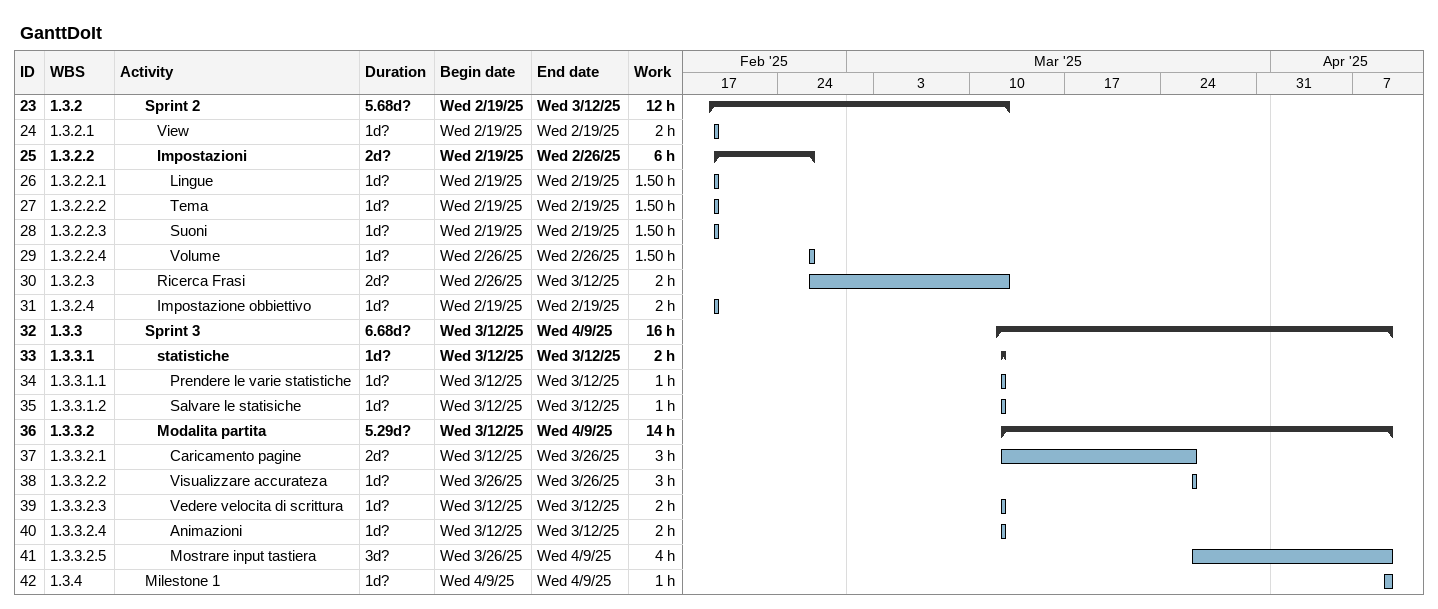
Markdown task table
GanttDoIt

| ID | WBS | Task | Duration | Start | Finish | Work (h) |
|---|---|---|---|---|---|---|
| 23 | 1.3.2 | **Sprint 2** | 5.68d? | 2025-02-19 | 2025-03-12 | 12 |
| 24 | 1.3.2.1 | View | 1d? | 2025-02-19 | 2025-02-19 | 2 |
| 25 | 1.3.2.2 | **Impostazioni** | 2d? | 2025-02-19 | 2025-02-26 | 6 |
| 26 | 1.3.2.2.1 | Lingue | 1d? | 2025-02-19 | 2025-02-19 | 1.50 |
| 27 | 1.3.2.2.2 | Tema | 1d? | 2025-02-19 | 2025-02-19 | 1.50 |
| 28 | 1.3.2.2.3 | Suoni | 1d? | 2025-02-19 | 2025-02-19 | 1.50 |
| 29 | 1.3.2.2.4 | Volume | 1d? | 2025-02-26 | 2025-02-26 | 1.50 |
| 30 | 1.3.2.3 | Ricerca Frasi | 2d? | 2025-02-26 | 2025-03-12 | 2 |
| 31 | 1.3.2.4 | Impostazione obbiettivo | 1d? | 2025-02-19 | 2025-02-19 | 2 |
| 32 | 1.3.3 | **Sprint 3** | 6.68d? | 2025-03-12 | 2025-04-09 | 16 |
| 33 | 1.3.3.1 | **statistiche** | 1d? | 2025-03-12 | 2025-03-12 | 2 |
| 34 | 1.3.3.1.1 | Prendere le varie statistiche | 1d? | 2025-03-12 | 2025-03-12 | 1 |
| 35 | 1.3.3.1.2 | Salvare le statisiche | 1d? | 2025-03-12 | 2025-03-12 | 1 |
| 36 | 1.3.3.2 | **Modalita partita** | 5.29d? | 2025-03-12 | 2025-04-09 | 14 |
| 37 | 1.3.3.2.1 | Caricamento pagine | 2d? | 2025-03-12 | 2025-03-26 | 3 |
| 38 | 1.3.3.2.2 | Visualizzare accurateza | 1d? | 2025-03-26 | 2025-03-26 | 3 |
| 39 | 1.3.3.2.3 | Vedere velocita di scrittura | 1d? | 2025-03-12 | 2025-03-12 | 2 |
| 40 | 1.3.3.2.4 | Animazioni | 1d? | 2025-03-12 | 2025-03-12 | 2 |
| 41 | 1.3.3.2.5 | Mostrare input tastiera | 3d? | 2025-03-26 | 2025-04-09 | 4 |
| 42 | 1.3.4 | Milestone 1 | 1d? | 2025-04-09 | 2025-04-09 | 1 |
